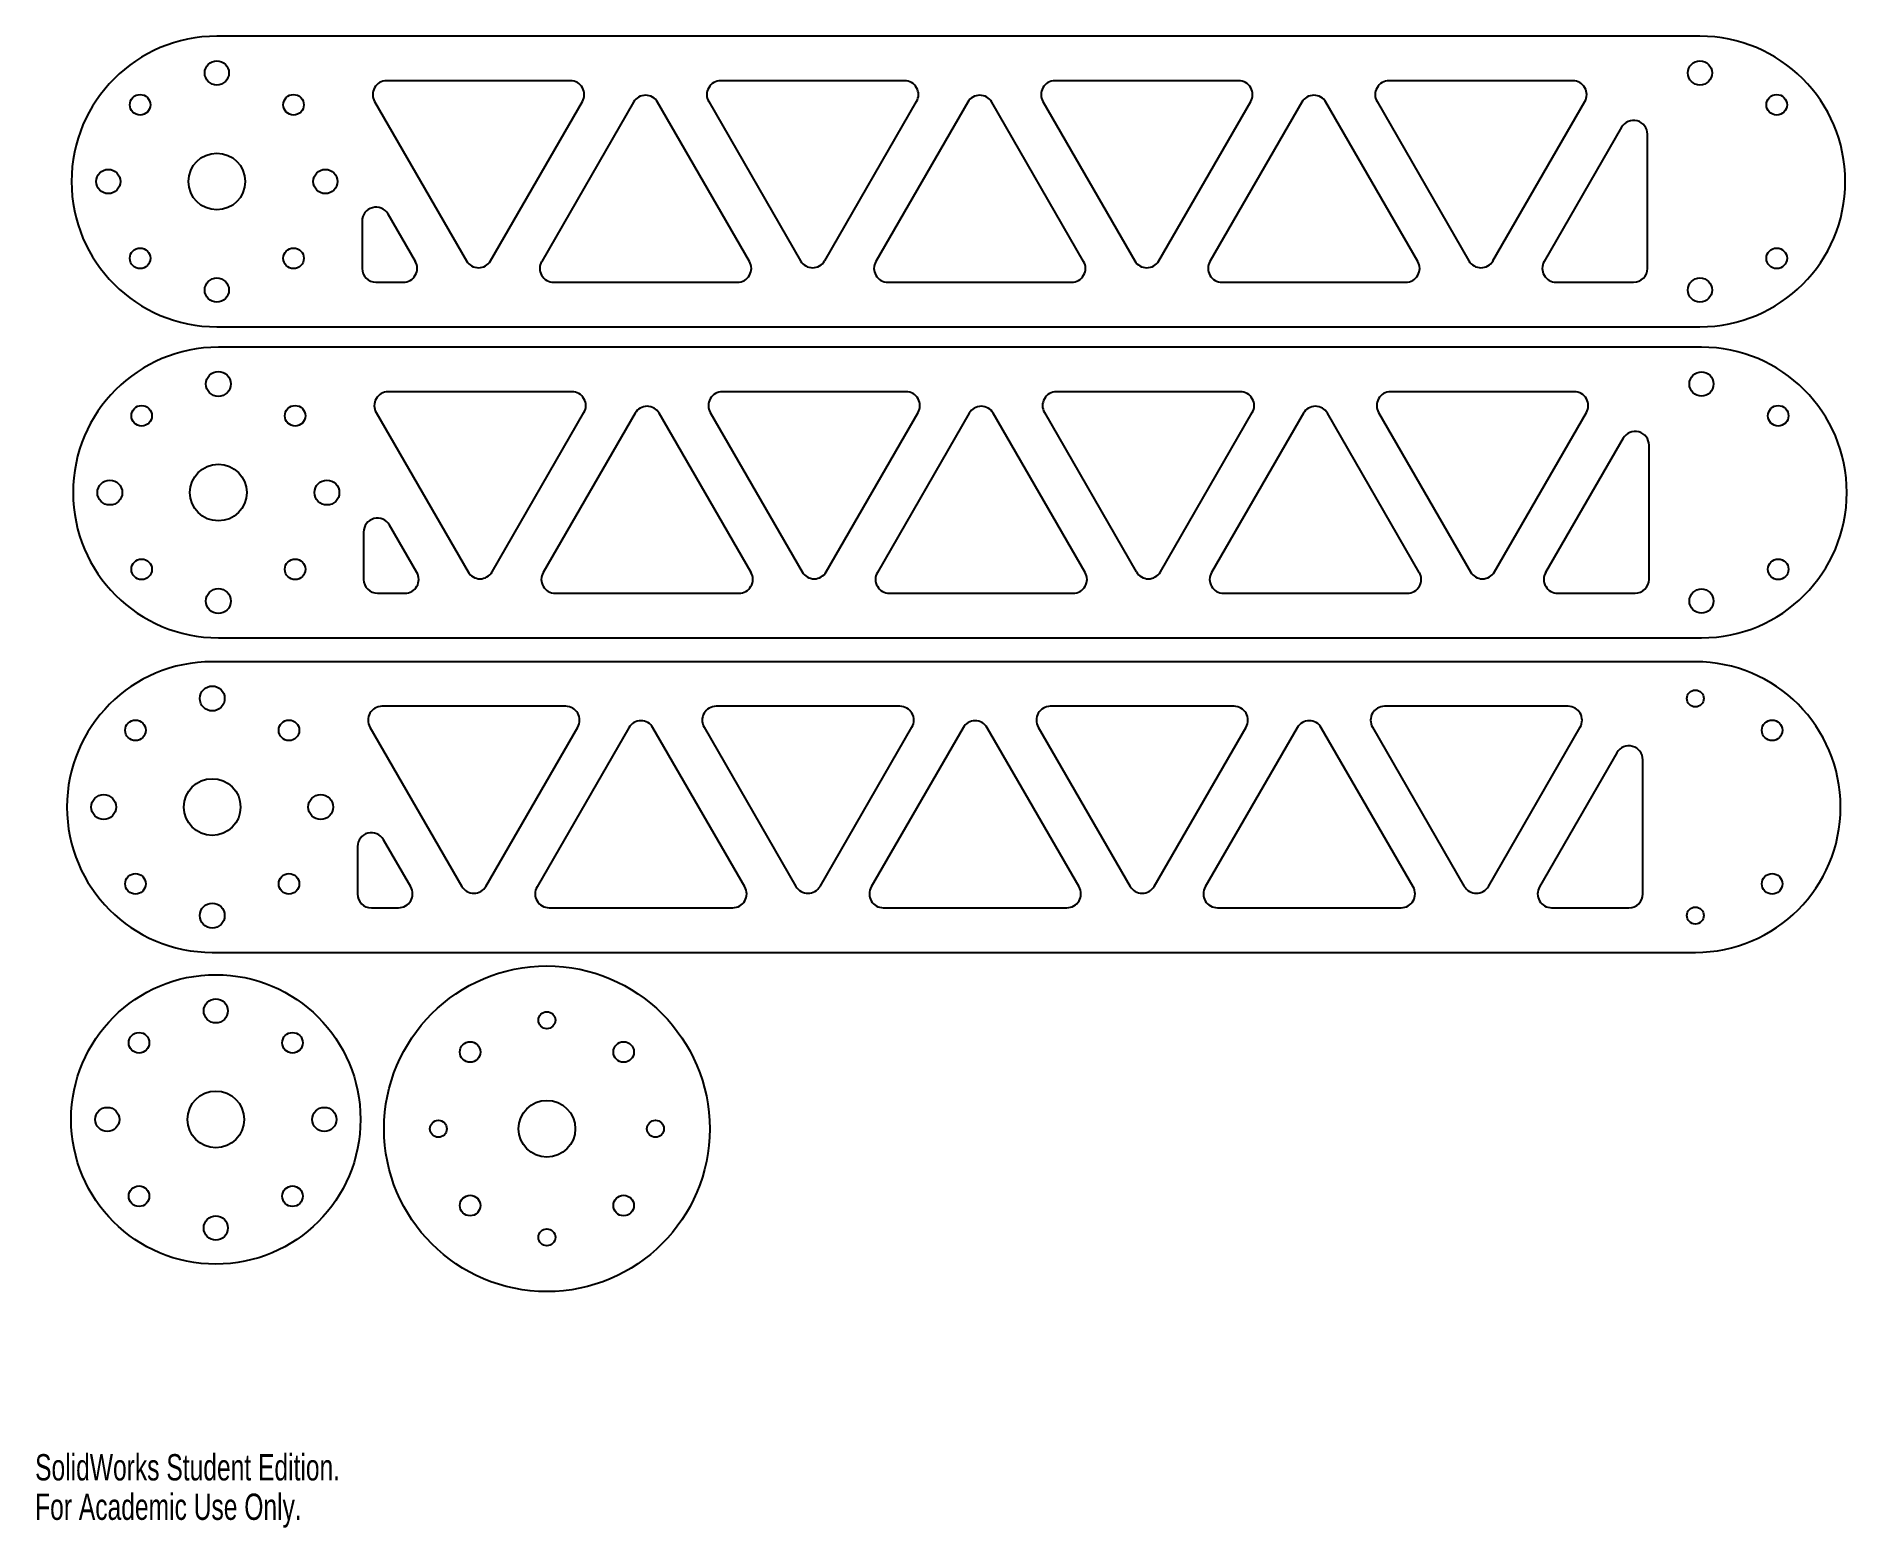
# Model space of a CAD drawing. Extents: x 0 to 0.25, y 0 to 0.206.
import ezdxf

# ---------------------------------------------------------------- set-up
doc = ezdxf.new("R2010")
doc.units = 0
doc.layers.get('0').update_dxf_attribs({"linetype": 'CONTINUOUS'})
doc.styles.add('SLDTEXTSTYLE0', font='TXT', dxfattribs={"width": 0.7})

msp = doc.modelspace()

# ---------------------------------------------------------------- linework, layer by layer
at = {"color": 7, "linetype": 'CONTINUOUS'}
for p, q in [((0.23012, 0.20607), (0.02512, 0.20607)), ((0.07399, 0.19991), (0.04858, 0.19991)), ((0.12018, 0.19991), (0.09477, 0.19991)), ((0.16636, 0.19991), (0.14096, 0.19991)), ((0.21255, 0.19991), (0.18715, 0.19991)), ((0.04692, 0.19703), (0.05962, 0.17503)), ((0.06295, 0.17503), (0.07565, 0.19703)), ((0.08272, 0.19695), (0.07002, 0.17495)), ((0.09874, 0.17495), (0.08604, 0.19695)), ((0.09311, 0.19703), (0.10581, 0.17503)), ((0.10914, 0.17503), (0.12184, 0.19703)), ((0.12891, 0.19695), (0.1162, 0.17495)), ((0.14493, 0.17495), (0.13223, 0.19695)), ((0.1393, 0.19703), (0.152, 0.17503)), ((0.15532, 0.17503), (0.16803, 0.19703)), ((0.17509, 0.19695), (0.16239, 0.17495)), ((0.19112, 0.17495), (0.17842, 0.19695)), ((0.18549, 0.19703), (0.19819, 0.17503)), ((0.20151, 0.17503), (0.21421, 0.19703)), ((0.21928, 0.19348), (0.20858, 0.17495)), ((0.22286, 0.17399), (0.22286, 0.19252)), ((0.0452, 0.18052), (0.0452, 0.17399)), ((0.05256, 0.17495), (0.04878, 0.18148)), ((0.04712, 0.17207), (0.05089, 0.17207)), ((0.07168, 0.17207), (0.09708, 0.17207)), ((0.11787, 0.17207), (0.14327, 0.17207)), ((0.16405, 0.17207), (0.18946, 0.17207)), ((0.21024, 0.17207), (0.22094, 0.17207)), ((0.02512, 0.16591), (0.23012, 0.16591)), ((0.23033, 0.16309), (0.02533, 0.16309)), ((0.0742, 0.15693), (0.0488, 0.15693)), ((0.12039, 0.15693), (0.09499, 0.15693)), ((0.16658, 0.15693), (0.14117, 0.15693)), ((0.21276, 0.15693), (0.18736, 0.15693)), ((0.04713, 0.15405), (0.05984, 0.13205)), ((0.06316, 0.13205), (0.07586, 0.15405)), ((0.08293, 0.15397), (0.07023, 0.13197)), ((0.09896, 0.13197), (0.08626, 0.15397)), ((0.09332, 0.15405), (0.10602, 0.13205)), ((0.10935, 0.13205), (0.12205, 0.15405)), ((0.12912, 0.15397), (0.11642, 0.13197)), ((0.14515, 0.13197), (0.13244, 0.15397)), ((0.13951, 0.15405), (0.15221, 0.13205)), ((0.15554, 0.13205), (0.16824, 0.15405)), ((0.17531, 0.15397), (0.1626, 0.13197)), ((0.19133, 0.13197), (0.17863, 0.15397)), ((0.1857, 0.15405), (0.1984, 0.13205)), ((0.20173, 0.13205), (0.21443, 0.15405)), ((0.21949, 0.15051), (0.20879, 0.13197)), ((0.22308, 0.13101), (0.22308, 0.14955)), ((0.05277, 0.13197), (0.049, 0.13851)), ((0.04541, 0.13755), (0.04541, 0.13101)), ((0.04733, 0.12909), (0.05111, 0.12909)), ((0.07189, 0.12909), (0.09729, 0.12909)), ((0.11808, 0.12909), (0.14348, 0.12909)), ((0.16427, 0.12909), (0.18967, 0.12909)), ((0.21046, 0.12909), (0.22116, 0.12909)), ((0.02533, 0.12293), (0.23033, 0.12293)), ((0.22948, 0.11963), (0.02448, 0.11963)), ((0.07335, 0.11347), (0.04794, 0.11347)), ((0.11954, 0.11347), (0.09413, 0.11347)), ((0.16572, 0.11347), (0.14032, 0.11347)), ((0.21191, 0.11347), (0.18651, 0.11347)), ((0.04628, 0.11059), (0.05898, 0.08859)), ((0.06231, 0.08859), (0.07501, 0.11059)), ((0.08208, 0.11051), (0.06938, 0.08851)), ((0.0981, 0.08851), (0.0854, 0.11051)), ((0.09247, 0.11059), (0.10517, 0.08859)), ((0.1085, 0.08859), (0.1212, 0.11059)), ((0.12827, 0.11051), (0.11556, 0.08851)), ((0.14429, 0.08851), (0.13159, 0.11051)), ((0.13866, 0.11059), (0.15136, 0.08859)), ((0.15468, 0.08859), (0.16739, 0.11059)), ((0.17445, 0.11051), (0.16175, 0.08851)), ((0.19048, 0.08851), (0.17778, 0.11051)), ((0.18485, 0.11059), (0.19755, 0.08859)), ((0.20087, 0.08859), (0.21357, 0.11059)), ((0.21864, 0.10704), (0.20794, 0.08851)), ((0.22222, 0.08755), (0.22222, 0.10608)), ((0.04456, 0.09408), (0.04456, 0.08755)), ((0.05192, 0.08851), (0.04814, 0.09504)), ((0.04648, 0.08563), (0.05025, 0.08563)), ((0.07104, 0.08563), (0.09644, 0.08563)), ((0.11723, 0.08563), (0.14263, 0.08563)), ((0.16341, 0.08563), (0.18882, 0.08563)), ((0.2096, 0.08563), (0.2203, 0.08563)), ((0.02448, 0.07947), (0.22948, 0.07947))]:
    msp.add_line(p, q, dxfattribs=at)
for centre, radius in [((0.02512, 0.20099), 0.00167), ((0.23012, 0.20099), 0.00167), ((0.01451, 0.19659), 0.00142), ((0.03573, 0.19659), 0.00142), ((0.24073, 0.19659), 0.00142), ((0.02512, 0.18599), 0.00392), ((0.01012, 0.18599), 0.00167), ((0.04012, 0.18599), 0.00167), ((0.01451, 0.17538), 0.00142), ((0.03573, 0.17538), 0.00142), ((0.24073, 0.17538), 0.00142), ((0.02512, 0.17099), 0.00167), ((0.23012, 0.17099), 0.00167), ((0.02533, 0.15801), 0.00172), ((0.23033, 0.15801), 0.00167), ((0.01473, 0.15362), 0.00142), ((0.03594, 0.15362), 0.00142), ((0.24094, 0.15362), 0.00142), ((0.02533, 0.14301), 0.00392), ((0.01033, 0.14301), 0.00172), ((0.04033, 0.14301), 0.00172), ((0.01473, 0.1324), 0.00142), ((0.03594, 0.1324), 0.00142), ((0.24094, 0.1324), 0.00142), ((0.02533, 0.12801), 0.00172), ((0.23033, 0.12801), 0.00167), ((0.02448, 0.11455), 0.00172), ((0.22948, 0.11455), 0.00117), ((0.01387, 0.11015), 0.00142), ((0.03509, 0.11015), 0.00142), ((0.24009, 0.11015), 0.00142), ((0.02448, 0.09955), 0.00392), ((0.00948, 0.09955), 0.00172), ((0.03948, 0.09955), 0.00172), ((0.01387, 0.08894), 0.00142), ((0.03509, 0.08894), 0.00142), ((0.24009, 0.08894), 0.00142), ((0.02448, 0.08455), 0.00172), ((0.22948, 0.08455), 0.00117), ((0.07074, 0.05509), 0.0225), ((0.02498, 0.05638), 0.02), ((0.02498, 0.07138), 0.00167), ((0.07074, 0.07009), 0.00117), ((0.01437, 0.06698), 0.00142), ((0.03558, 0.06698), 0.00142), ((0.06013, 0.0657), 0.00142), ((0.08135, 0.0657), 0.00142), ((0.02498, 0.05638), 0.00392), ((0.00998, 0.05638), 0.00167), ((0.03998, 0.05638), 0.00167), ((0.07074, 0.05509), 0.00392), ((0.05574, 0.05509), 0.00117), ((0.08574, 0.05509), 0.00117), ((0.01437, 0.04577), 0.00142), ((0.03558, 0.04577), 0.00142), ((0.06013, 0.04448), 0.00142), ((0.08135, 0.04448), 0.00142), ((0.02498, 0.04138), 0.00167), ((0.07074, 0.04009), 0.00117)]:
    msp.add_circle(centre, radius, dxfattribs=at)
for centre, radius, start, end in [((0.02512, 0.18599), 0.02008, 90, 270), ((0.23012, 0.18599), 0.02008, 270, 90), ((0.04858, 0.19799), 0.00192, 90, 210), ((0.07399, 0.19799), 0.00192, 330, 90), ((0.08438, 0.19599), 0.00192, 30, 150), ((0.09477, 0.19799), 0.00192, 90, 210), ((0.12018, 0.19799), 0.00192, 330, 90), ((0.13057, 0.19599), 0.00192, 30, 150), ((0.14096, 0.19799), 0.00192, 90, 210), ((0.16636, 0.19799), 0.00192, 330, 90), ((0.17676, 0.19599), 0.00192, 30, 150), ((0.18715, 0.19799), 0.00192, 90, 210), ((0.21255, 0.19799), 0.00192, 330, 90), ((0.22094, 0.19252), 0.00192, 0, 150), ((0.04712, 0.18052), 0.00192, 30, 180), ((0.04712, 0.17399), 0.00192, 180, 270), ((0.05089, 0.17399), 0.00192, 270, 30), ((0.06129, 0.17599), 0.00192, 210, 330), ((0.07168, 0.17399), 0.00192, 150, 270), ((0.09708, 0.17399), 0.00192, 270, 30), ((0.10747, 0.17599), 0.00192, 210, 330), ((0.11787, 0.17399), 0.00192, 150, 270), ((0.14327, 0.17399), 0.00192, 270, 30), ((0.15366, 0.17599), 0.00192, 210, 330), ((0.16405, 0.17399), 0.00192, 150, 270), ((0.18946, 0.17399), 0.00192, 270, 30), ((0.19985, 0.17599), 0.00192, 210, 330), ((0.21024, 0.17399), 0.00192, 150, 270), ((0.22094, 0.17399), 0.00192, 270, 0), ((0.02533, 0.14301), 0.02008, 90, 270), ((0.23033, 0.14301), 0.02008, 270, 90), ((0.0488, 0.15501), 0.00192, 90, 210), ((0.0742, 0.15501), 0.00192, 330, 90), ((0.09499, 0.15501), 0.00192, 90, 210), ((0.12039, 0.15501), 0.00192, 330, 90), ((0.14117, 0.15501), 0.00192, 90, 210), ((0.16658, 0.15501), 0.00192, 330, 90), ((0.18736, 0.15501), 0.00192, 90, 210), ((0.21276, 0.15501), 0.00192, 330, 90), ((0.08459, 0.15301), 0.00192, 30, 150), ((0.13078, 0.15301), 0.00192, 30, 150), ((0.17697, 0.15301), 0.00192, 30, 150), ((0.22116, 0.14955), 0.00192, 0, 150), ((0.04733, 0.13755), 0.00192, 30, 180), ((0.04733, 0.13101), 0.00192, 180, 270), ((0.05111, 0.13101), 0.00192, 270, 30), ((0.0615, 0.13301), 0.00192, 210, 330), ((0.07189, 0.13101), 0.00192, 150, 270), ((0.09729, 0.13101), 0.00192, 270, 30), ((0.10769, 0.13301), 0.00192, 210, 330), ((0.11808, 0.13101), 0.00192, 150, 270), ((0.14348, 0.13101), 0.00192, 270, 30), ((0.15388, 0.13301), 0.00192, 210, 330), ((0.16427, 0.13101), 0.00192, 150, 270), ((0.18967, 0.13101), 0.00192, 270, 30), ((0.20006, 0.13301), 0.00192, 210, 330), ((0.21046, 0.13101), 0.00192, 150, 270), ((0.22116, 0.13101), 0.00192, 270, 0), ((0.02448, 0.09955), 0.02008, 90, 270), ((0.22948, 0.09955), 0.02008, 270, 90), ((0.04794, 0.11155), 0.00192, 90, 210), ((0.07335, 0.11155), 0.00192, 330, 90), ((0.09413, 0.11155), 0.00192, 90, 210), ((0.11954, 0.11155), 0.00192, 330, 90), ((0.14032, 0.11155), 0.00192, 90, 210), ((0.16572, 0.11155), 0.00192, 330, 90), ((0.18651, 0.11155), 0.00192, 90, 210), ((0.21191, 0.11155), 0.00192, 330, 90), ((0.08374, 0.10955), 0.00192, 30, 150), ((0.12993, 0.10955), 0.00192, 30, 150), ((0.17612, 0.10955), 0.00192, 30, 150), ((0.2203, 0.10608), 0.00192, 0, 150), ((0.04648, 0.09408), 0.00192, 30, 180), ((0.05025, 0.08755), 0.00192, 270, 30), ((0.06065, 0.08955), 0.00192, 210, 330), ((0.07104, 0.08755), 0.00192, 150, 270), ((0.09644, 0.08755), 0.00192, 270, 30), ((0.10683, 0.08955), 0.00192, 210, 330), ((0.11723, 0.08755), 0.00192, 150, 270), ((0.14263, 0.08755), 0.00192, 270, 30), ((0.15302, 0.08955), 0.00192, 210, 330), ((0.16341, 0.08755), 0.00192, 150, 270), ((0.18882, 0.08755), 0.00192, 270, 30), ((0.19921, 0.08955), 0.00192, 210, 330), ((0.2096, 0.08755), 0.00192, 150, 270), ((0.04648, 0.08755), 0.00192, 180, 270), ((0.2203, 0.08755), 0.00192, 270, 0)]:
    msp.add_arc(centre, radius, start, end, dxfattribs=at)

# ---------------------------------------------------------------- texts
at = {"color": 7, "linetype": 'CONTINUOUS', "char_height": 0.003633, "attachment_point": 1, "style": 'SLDTEXTSTYLE0'}
for s, insert in [('SolidWorks Student Edition.', (0, 0.01013)), ('For Academic Use Only.', (0, 0.00468))]:
    msp.add_mtext(s, dxfattribs=dict(at, insert=insert))

doc.saveas('drawing.dxf')
